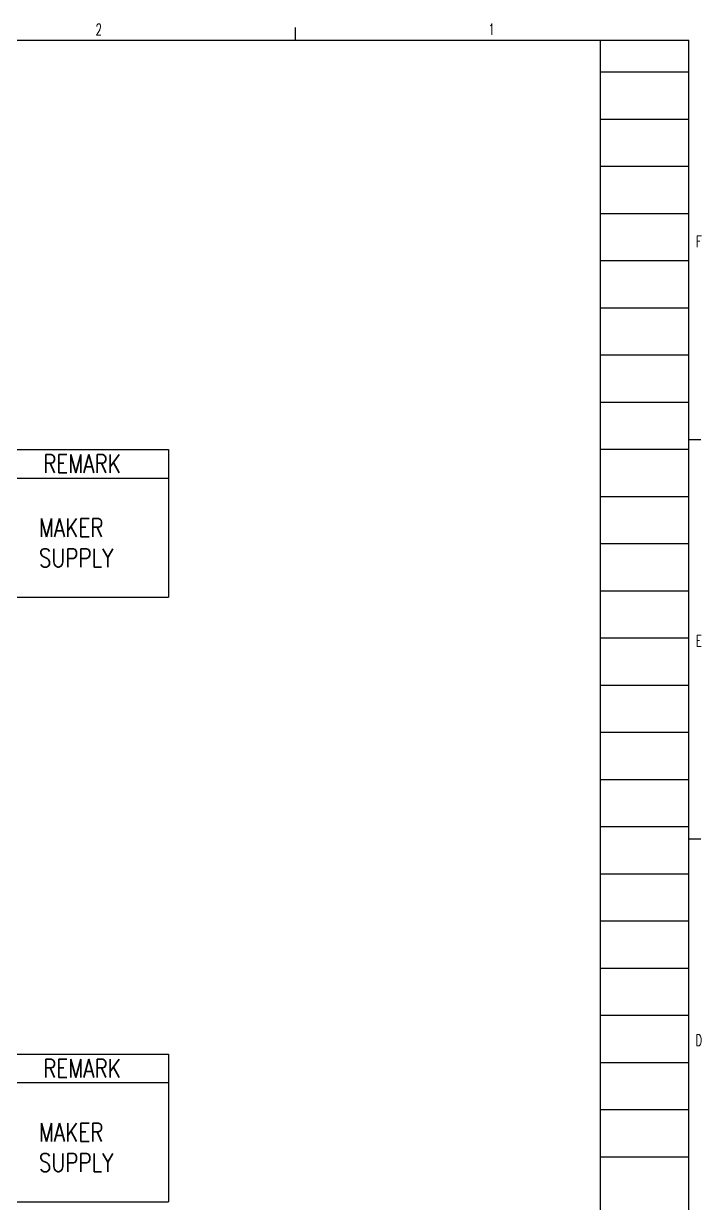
# Model space of a CAD drawing. Extents: x 260 to 819, y -886 to -443.
# Drawn here: x 693.7 to 808.6, y -663.8 to -463.7 of the extents above; entities that cross this region are included whole.
import ezdxf
from ezdxf.enums import TextEntityAlignment as Align

# ---------------------------------------------------------------- set-up
doc = ezdxf.new("R2010")
doc.units = 0
doc.header["$LTSCALE"] = 150
doc.header["$MEASUREMENT"] = 0
doc.linetypes.add('DASHED', pattern=[0.75, 0.5, -0.25])
doc.layers.get('0').update_dxf_attribs({"color": 6, "linetype": 'CONTINUOUS'})
doc.layers.add('현배선도', color=7, linetype='CONTINUOUS')
doc.styles.get("Standard").update_dxf_attribs({"font": 'romans.shx', "width": 0.8, "bigfont": 'whgtxt.shx'})

# ---------------------------------------------------------------- blocks, each defined once
blk = doc.blocks.new('ansi-c')
at = {"color": 210, "linetype": 'Continuous'}
for p, q in [((410.33, 764.46), (410.33, 766.57)), ((462, 751.06), (477, 751.06)), ((462, 735.06), (477, 735.06)), ((462, 719.06), (477, 719.06)), ((462, 703.06), (477, 703.06)), ((477, 696.73), (479.05, 696.73)), ((462, 687.06), (477, 687.06)), ((462, 671.06), (477, 671.06)), ((462, 655.06), (477, 655.06)), ((462, 639.06), (477, 639.06)), ((477, 629), (479.05, 629)), ((462, 623.06), (477, 623.06)), ((462, 607.06), (477, 607.06)), ((462, 591.06), (477, 591.06)), ((462, 575.06), (477, 575.06))]:
    blk.add_line(p, q, dxfattribs=at)
at = {"color": 5, "linetype": 'Continuous'}
for p, q in [((-56.4, 764.46), (477, 764.46)), ((462, 358.06), (462, 764.46)), ((477, 358.06), (477, 764.46)), ((462, 759.06), (477, 759.06)), ((462, 743.06), (477, 743.06)), ((462, 727.06), (477, 727.06)), ((462, 711.06), (477, 711.06)), ((462, 695.06), (477, 695.06)), ((462, 679.06), (477, 679.06)), ((462, 663.06), (477, 663.06)), ((462, 647.06), (477, 647.06)), ((462, 631.06), (477, 631.06)), ((462, 615.06), (477, 615.06)), ((462, 599.06), (477, 599.06)), ((462, 583.06), (477, 583.06))]:
    blk.add_line(p, q, dxfattribs=at)
at = {"color": 130, "linetype": 'Continuous', "width": 0.655684}
for s, p in [('2', (376.99, 766.25)), ('1', (443.57, 766.29)), ('F', (478.69, 730.28)), ('E', (478.69, 662.55)), ('D', (478.69, 594.82))]:
    blk.add_text(s, height=1.9, dxfattribs=at).set_placement(p, align=Align.MIDDLE_CENTER)

msp = doc.modelspace()

# ---------------------------------------------------------------- linework, layer by layer
at = {"layer": '현배선도', "color": 0}
for p, q in [((691, -535.95), (718.28, -535.95)), ((718.28, -535.95), (718.28, -540.8)), ((691, -540.8), (718.28, -540.8)), ((718.28, -540.8), (718.28, -546.35)), ((718.28, -546.35), (718.28, -551.48)), ((718.28, -551.48), (718.28, -556.33)), ((718.28, -556.33), (718.28, -561.02)), ((691, -561.02), (718.28, -561.02)), ((691, -638.49), (718.28, -638.49)), ((718.28, -638.49), (718.28, -643.34)), ((691, -643.34), (718.28, -643.34)), ((718.28, -643.34), (718.28, -648.9)), ((718.28, -648.9), (718.28, -654.03)), ((718.28, -654.03), (718.28, -658.88)), ((718.28, -658.88), (718.28, -663.56)), ((691, -663.56), (718.28, -663.56))]:
    msp.add_line(p, q, dxfattribs=at)

# ---------------------------------------------------------------- block references
at = {"linetype": 'DASHED'}
msp.add_blockref('ansi-c', (329.46, -1230.96), dxfattribs=at)
msp.add_blockref('ansi-c', (329.46, -1230.96), dxfattribs=at)

# ---------------------------------------------------------------- texts
at = {"layer": '현배선도', "color": 0, "width": 0.8}
for s, p in [('REMARK', (697.03, -539.91)), ('MAKER', (696.31, -550.76)), ('SUPPLY', (696.31, -555.89)), ('REMARK', (697.03, -642.46)), ('MAKER', (696.31, -653.31)), ('SUPPLY', (696.31, -658.44))]:
    msp.add_text(s, height=3.1, dxfattribs=at).set_placement(p)

doc.saveas('drawing.dxf')
